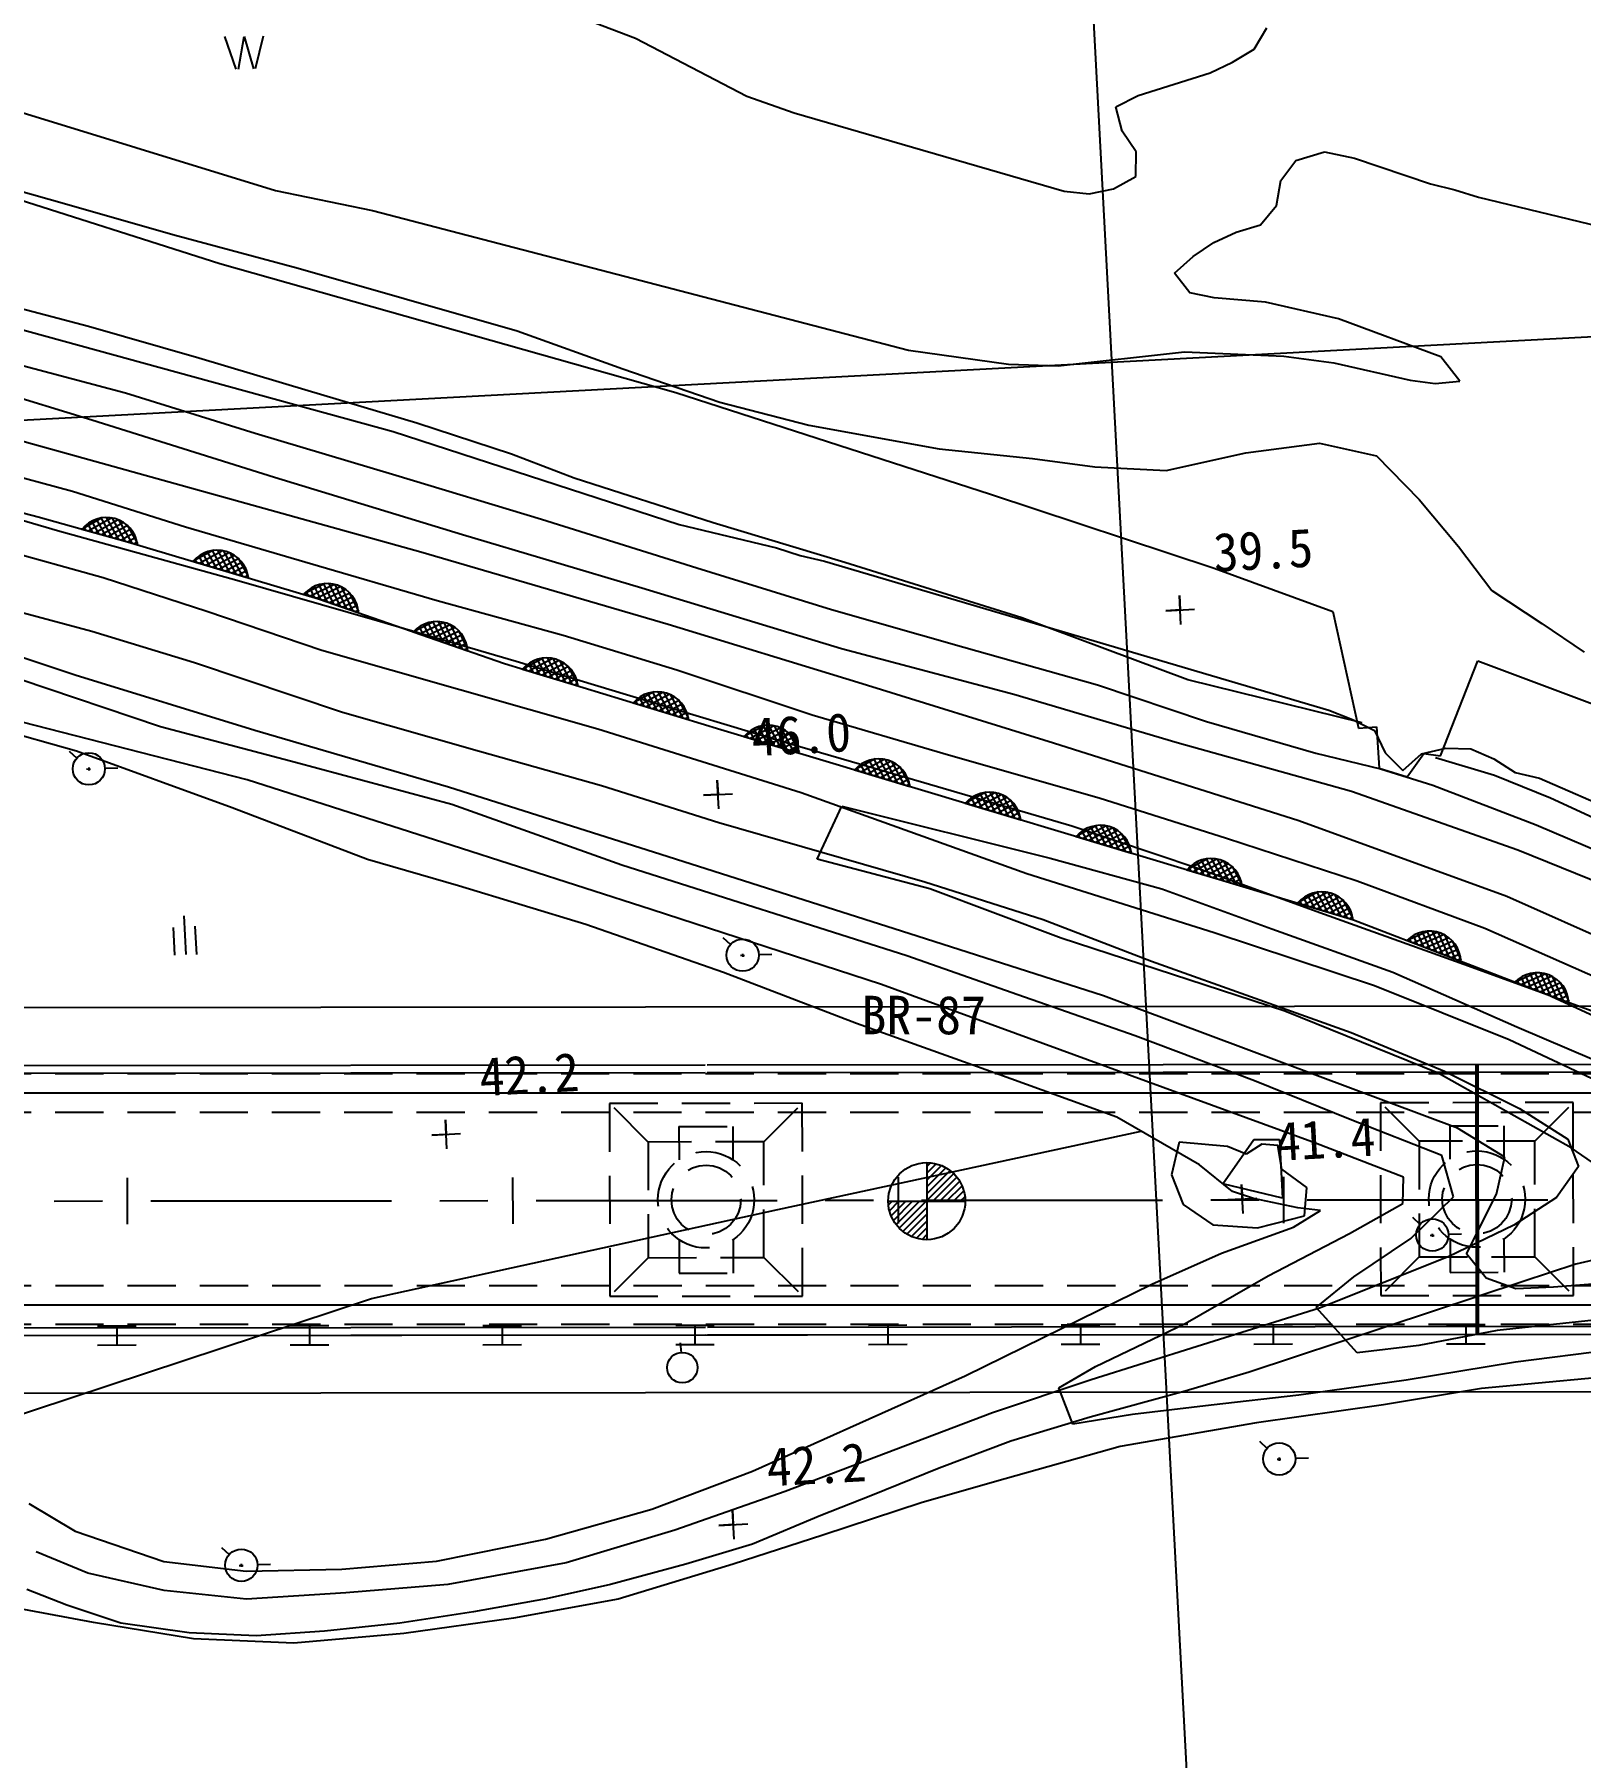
# Model space of a CAD drawing. Header units: millimetres. Extents: x 2406 to 3202, y 1103 to 1810.
# Drawn here: x 2664.3 to 2744.5, y 1452.1 to 1541.4 of the extents above; entities that cross this region are included whole.
import ezdxf
from ezdxf.xclip import XClip

# ---------------------------------------------------------------- set-up
doc = ezdxf.new("R2010")
doc.units = ezdxf.units.MM
doc.header["$LTSCALE"] = 10
doc.header["$MEASUREMENT"] = 0
doc.header["$XCLIPFRAME"] = 2
for name, pattern in [('CENTER', [2, 1.25, -0.25, 0.25, -0.25]), ('DASHED2', [0.375, 0.25, -0.125]), ('HIDDEN', [0.375, 0.25, -0.125])]:
    doc.linetypes.add(name, pattern=pattern)
doc.layers.add('TZ-BASE', color=253, linetype='Continuous')
doc.layers.add('TZ-CABL', color=4, linetype='Continuous')
doc.styles.add('GUL', font='GulimChe.ttf')
doc.linetypes.add('ZIGZAG', pattern='A,0.0001,-0.2,[131,ltypeshp.shx,S=0.2,R=0,X=-0.2,Y=0],-0.4,[131,ltypeshp.shx,S=0.2,R=180,X=0.2,Y=0],-0.2', length=0.8001)

# ---------------------------------------------------------------- blocks, each defined once
blk = doc.blocks.new('JD-DXFDH7DHF')
at = {"layer": 'TZ-BASE'}
for p, q in [((225.807, 142.646), (244.4, -207.214)), ((201.439, 62.349, 44.057), (206.359, 60.483, 44.057)), ((238.45, 59.912, 44.057), (239.106, 61.025, 44.057)), ((185.036, 60.563, 44.667), (185.624, 58.873, 44.667)), ((185.759, 58.88, 44.667), (186.054, 60.571, 44.667)), ((186.054, 60.571, 44.667), (186.528, 58.898, 44.667)), ((186.64, 58.904, 44.667), (187.048, 60.602, 44.667)), ((206.359, 60.483, 44.057), (212.126, 57.472, 44.057)), ((237.337, 59.239, 44.057), (238.45, 59.912, 44.057)), ((236.172, 58.692, 44.057), (237.337, 59.239, 44.057)), ((232.436, 57.507, 44.057), (236.172, 58.692, 44.057)), ((212.126, 57.472, 44.057), (214.582, 56.604, 44.057)), ((231.274, 56.917, 44.057), (232.436, 57.507, 44.057)), ((172.808, 57.146, 47.057), (187.675, 52.584, 47.057)), ((214.582, 56.604, 44.057), (228.601, 52.544, 44.057)), ((231.613, 55.653, 44.057), (231.274, 56.917, 44.057)), ((232.325, 54.585, 44.057), (231.613, 55.653, 44.057)), ((232.323, 53.3, 44.057), (232.325, 54.585, 44.057)), ((240.625, 54.139, 47.057), (242.096, 54.578, 47.057)), ((242.096, 54.578, 47.057), (243.66, 54.251, 47.057)), ((169.304, 54, 46.077), (176.855, 51.877, 46.077)), ((239.835, 53.102, 47.057), (240.625, 54.139, 47.057)), ((243.66, 54.251, 47.057), (247.603, 52.921, 47.057)), ((170.572, 53.315, 47.361), (184.793, 48.797, 47.361)), ((231.164, 52.667, 44.057), (232.323, 53.3, 44.057)), ((239.62, 51.803, 47.057), (239.835, 53.102, 47.057)), ((247.603, 52.921, 47.057), (248.866, 52.618, 47.057)), ((176.855, 51.877, 46.077), (182.356, 50.306, 46.077)), ((187.675, 52.584, 47.057), (192.713, 51.54, 47.057)), ((228.601, 52.544, 44.057), (229.895, 52.414, 44.057)), ((229.895, 52.414, 44.057), (231.164, 52.667, 44.057)), ((248.866, 52.618, 47.057), (250.091, 52.226, 47.057)), ((250.091, 52.226, 47.057), (259.886, 49.863, 47.057)), ((192.713, 51.54, 47.057), (220.523, 44.305, 47.057)), ((238.785, 50.806, 47.057), (239.62, 51.803, 47.057)), ((182.356, 50.306, 46.077), (188.855, 48.543, 46.077)), ((236.36, 49.877, 47.057), (237.524, 50.424, 47.057)), ((237.524, 50.424, 47.057), (238.785, 50.806, 47.057)), ((343.957, 49.651), (-0.029, 31.371)), ((234.32, 48.287, 47.057), (235.292, 49.165, 47.057)), ((235.292, 49.165, 47.057), (236.36, 49.877, 47.057)), ((162.494, 48.672, 47.057), (193.776, 40.079, 47.057)), ((184.793, 48.797, 47.361), (208.453, 42.107, 47.361)), ((188.855, 48.543, 46.077), (194.357, 46.972, 46.077)), ((235.115, 47.268, 47.057), (234.32, 48.287, 47.057)), ((177.977, 45.526, 45.714), (173.007, 46.831, 45.714)), ((194.357, 46.972, 46.077), (200.207, 45.296, 46.077)), ((236.375, 47.007, 47.057), (235.115, 47.268, 47.057)), ((239.045, 46.795, 47.057), (236.375, 47.007, 47.057)), ((242.83, 45.926, 47.057), (239.045, 46.795, 47.057)), ((248.143, 43.957, 47.057), (242.83, 45.926, 47.057)), ((183.698, 43.884, 45.714), (177.977, 45.526, 45.714)), ((200.207, 45.296, 46.077), (205.691, 43.338, 46.077)), ((172.871, 43.948, 48.065), (179.891, 42.09, 48.065)), ((189.378, 42.196, 45.714), (183.698, 43.884, 45.714)), ((220.523, 44.305, 47.057), (225.713, 43.571, 47.057)), ((228.29, 43.482, 47.057), (234.842, 44.207, 47.057)), ((234.842, 44.207, 47.057), (239.999, 43.985, 47.057)), ((239.999, 43.985, 47.057), (242.593, 43.64, 47.057)), ((249.125, 42.693, 47.057), (248.143, 43.957, 47.057)), ((169.44, 43.339, 49.071), (178.139, 40.691, 49.071)), ((205.691, 43.338, 46.077), (210.731, 41.609, 46.077)), ((225.713, 43.571, 47.057), (228.29, 43.482, 47.057)), ((242.593, 43.64, 47.057), (246.551, 42.74, 47.057)), ((179.891, 42.09, 48.065), (186.625, 40, 48.065)), ((195.016, 40.505, 45.714), (189.378, 42.196, 45.714)), ((208.453, 42.107, 47.361), (224.78, 36.826, 47.361)), ((246.551, 42.74, 47.057), (247.848, 42.567, 47.057)), ((247.848, 42.567, 47.057), (249.125, 42.693, 47.057)), ((210.731, 41.609, 46.077), (215.351, 40.41, 46.077)), ((178.139, 40.691, 49.071), (187.631, 37.708, 49.071)), ((199.92, 38.896, 45.714), (195.016, 40.505, 45.714)), ((215.351, 40.41, 46.077), (222.116, 39.178, 46.077)), ((173.39, 39.911, 50.079), (195.211, 33.83, 50.079)), ((186.625, 40, 48.065), (193.923, 37.817, 48.065)), ((193.776, 40.079, 47.057), (208.616, 35.258, 47.057)), ((238.027, 38.969, 46.077), (241.85, 39.475, 46.077)), ((241.85, 39.475, 46.077), (244.807, 38.81, 46.077)), ((171.292, 38.575, 51.059), (177.137, 36.983, 51.059)), ((203.172, 37.65, 45.714), (199.92, 38.896, 45.714)), ((222.116, 39.178, 46.077), (226.948, 38.678, 46.077)), ((226.948, 38.678, 46.077), (230.189, 38.246, 46.077)), ((233.887, 38.058, 46.077), (238.027, 38.969, 46.077)), ((244.807, 38.81, 46.077), (247.011, 36.554, 46.077)), ((187.631, 37.708, 49.071), (197.38, 34.742, 49.071)), ((193.923, 37.817, 48.065), (201.485, 35.523, 48.065)), ((210.393, 35.334, 45.714), (203.172, 37.65, 45.714)), ((230.189, 38.246, 46.077), (233.887, 38.058, 46.077)), ((176.372, 34.92, 52.057), (170.168, 36.745, 52.057)), ((175.364, 35.629, 47.81), (170.655, 36.865, 47.81)), ((177.137, 36.983, 51.059), (182.999, 35.136, 51.059)), ((224.78, 36.826, 47.361), (236.385, 32.995, 47.361)), ((247.011, 36.554, 46.077), (249.055, 34.116, 46.077)), ((179.99, 34.344, 47.81), (175.364, 35.629, 47.81)), ((185.665, 32.353, 52.057), (176.372, 34.92, 52.057)), ((180.521, 34.196, 47.81), (177.63, 34.999, 47.81)), ((178.688, 35.605, 47.81), (177.642, 35.014, 47.81)), ((177.734, 35.119, 47.81), (177.834, 34.942, 47.81)), ((177.925, 35.289, 47.81), (178.174, 34.848, 47.81)), ((179.182, 35.597, 47.81), (177.961, 34.907, 47.81)), ((178.135, 35.425, 47.81), (178.515, 34.753, 47.81)), ((179.519, 35.501, 47.81), (178.301, 34.813, 47.81)), ((178.365, 35.527, 47.81), (178.856, 34.659, 47.81)), ((178.614, 35.594, 47.81), (179.196, 34.564, 47.81)), ((179.785, 35.364, 47.81), (178.642, 34.718, 47.81)), ((178.887, 35.62, 47.81), (179.537, 34.469, 47.81)), ((180, 35.198, 47.81), (178.983, 34.623, 47.81)), ((179.187, 35.596, 47.81), (179.878, 34.375, 47.81)), ((180.177, 35.011, 47.81), (179.323, 34.529, 47.81)), ((179.531, 35.496, 47.81), (180.218, 34.28, 47.81)), ((179.972, 35.223, 47.81), (180.509, 34.274, 47.81)), ((182.999, 35.136, 51.059), (189.203, 33.311, 51.059)), ((201.485, 35.523, 48.065), (209.534, 33.004, 48.065)), ((208.616, 35.258, 47.057), (213.665, 34.044, 47.057)), ((217.211, 33.291, 45.714), (210.393, 35.334, 45.714)), ((173.37, 33.999, 51.166), (178.738, 32.505, 51.166)), ((180.318, 34.804, 47.81), (179.664, 34.434, 47.81)), ((189.909, 31.389, 47.81), (179.99, 34.344, 47.81)), ((180.425, 34.577, 47.81), (180.005, 34.339, 47.81)), ((180.498, 34.331, 47.81), (180.345, 34.245, 47.81)), ((197.38, 34.742, 49.071), (206.687, 31.962, 49.071)), ((213.665, 34.044, 47.057), (214.891, 33.652, 47.057)), ((249.055, 34.116, 46.077), (250.789, 31.829, 46.077)), ((186.268, 32.473, 47.81), (183.393, 33.33, 47.81)), ((184.462, 33.916, 47.81), (183.405, 33.345, 47.81)), ((183.499, 33.448, 47.81), (183.596, 33.269, 47.81)), ((183.693, 33.614, 47.81), (183.934, 33.168, 47.81)), ((184.955, 33.899, 47.81), (183.722, 33.232, 47.81)), ((183.906, 33.746, 47.81), (184.273, 33.067, 47.81)), ((185.291, 33.797, 47.81), (184.061, 33.131, 47.81)), ((184.138, 33.844, 47.81), (184.612, 32.967, 47.81)), ((184.388, 33.906, 47.81), (184.951, 32.866, 47.81)), ((185.554, 33.654, 47.81), (184.4, 33.03, 47.81)), ((184.661, 33.927, 47.81), (185.29, 32.765, 47.81)), ((185.767, 33.485, 47.81), (184.738, 32.929, 47.81)), ((184.961, 33.898, 47.81), (185.629, 32.664, 47.81)), ((185.939, 33.294, 47.81), (185.077, 32.828, 47.81)), ((185.303, 33.792, 47.81), (185.967, 32.563, 47.81)), ((186.077, 33.084, 47.81), (185.416, 32.727, 47.81)), ((185.739, 33.51, 47.81), (186.258, 32.551, 47.81)), ((189.203, 33.311, 51.059), (196.06, 31.314, 51.059)), ((195.211, 33.83, 50.079), (208.052, 30.08, 50.079)), ((214.891, 33.652, 47.057), (216.153, 33.349, 47.057)), ((216.153, 33.349, 47.057), (242.322, 25.622, 47.057)), ((226.397, 30.417, 45.714), (217.211, 33.291, 45.714)), ((186.209, 22.018, 50.075), (145.13, 32.53, 50.075)), ((178.738, 32.505, 51.166), (184.122, 30.755, 51.166)), ((192.958, 30.256, 52.057), (185.665, 32.353, 52.057)), ((186.18, 32.856, 47.81), (185.755, 32.626, 47.81)), ((186.248, 32.609, 47.81), (186.094, 32.525, 47.81)), ((190.249, 32.189, 47.81), (189.168, 31.666, 47.81)), ((190.175, 32.182, 47.81), (190.69, 31.117, 47.81)), ((190.448, 32.191, 47.81), (191.024, 31.001, 47.81)), ((209.534, 33.004, 48.065), (216.53, 30.845, 48.065)), ((236.385, 32.995, 47.361), (242.531, 30.737, 47.361)), ((171.301, 31.551, 47.959), (178.147, 29.724, 47.959)), ((191.988, 30.665, 47.81), (189.154, 31.651, 47.81)), ((189.266, 31.764, 47.81), (189.354, 31.582, 47.81)), ((189.467, 31.922, 47.81), (189.688, 31.466, 47.81)), ((190.741, 32.149, 47.81), (189.479, 31.538, 47.81)), ((189.686, 32.044, 47.81), (190.022, 31.349, 47.81)), ((191.072, 32.031, 47.81), (189.812, 31.422, 47.81)), ((199.555, 28.03, 47.81), (189.909, 31.389, 47.81)), ((189.922, 32.131, 47.81), (190.356, 31.233, 47.81)), ((191.328, 31.877, 47.81), (190.146, 31.306, 47.81)), ((191.533, 31.699, 47.81), (190.48, 31.19, 47.81)), ((190.747, 32.148, 47.81), (191.357, 30.884, 47.81)), ((191.697, 31.5, 47.81), (190.814, 31.073, 47.81)), ((191.083, 32.026, 47.81), (191.691, 30.768, 47.81)), ((191.824, 31.284, 47.81), (191.148, 30.957, 47.81)), ((191.506, 31.725, 47.81), (191.981, 30.743, 47.81)), ((196.06, 31.314, 51.059), (202.605, 29.511, 51.059)), ((206.687, 31.962, 49.071), (217.047, 28.822, 49.071)), ((234.654, 30.071, 46.548), (234.574, 31.569, 46.548)), ((234.574, 31.569, 46.548), (234.614, 30.82, 46.548)), ((250.789, 31.829, 46.077), (253.386, 30.112, 46.077)), ((184.122, 30.755, 51.166), (190.081, 28.743, 51.166)), ((191.917, 31.051, 47.81), (191.482, 30.841, 47.81)), ((191.974, 30.801, 47.81), (191.816, 30.725, 47.81)), ((216.53, 30.845, 48.065), (223.384, 28.891, 48.065)), ((235.005, 27.205, 45.714), (226.397, 30.417, 45.714)), ((233.865, 30.781, 46.548), (235.363, 30.86, 46.548)), ((234.614, 30.82, 46.548), (233.865, 30.781, 46.548)), ((242.531, 30.737, 47.361), (243.867, 24.696, 47.361)), ((177.286, 27.437, 52.064), (169.972, 29.876, 52.064)), ((178.147, 29.724, 47.959), (183.481, 28.1, 47.959)), ((200.165, 28.153, 52.057), (192.958, 30.256, 52.057)), ((197.654, 28.692, 47.81), (194.821, 29.678, 47.81)), ((195.915, 30.216, 47.81), (194.834, 29.693, 47.81)), ((194.932, 29.791, 47.81), (195.02, 29.609, 47.81)), ((195.134, 29.949, 47.81), (195.354, 29.493, 47.81)), ((196.407, 30.176, 47.81), (195.145, 29.566, 47.81)), ((195.352, 30.071, 47.81), (195.688, 29.376, 47.81)), ((196.738, 30.058, 47.81), (195.479, 29.449, 47.81)), ((195.588, 30.158, 47.81), (196.022, 29.26, 47.81)), ((196.994, 29.904, 47.81), (195.813, 29.333, 47.81)), ((195.841, 30.209, 47.81), (196.356, 29.144, 47.81)), ((196.114, 30.218, 47.81), (196.69, 29.028, 47.81)), ((197.199, 29.726, 47.81), (196.147, 29.217, 47.81)), ((196.413, 30.175, 47.81), (197.024, 28.911, 47.81)), ((197.363, 29.527, 47.81), (196.48, 29.101, 47.81)), ((196.75, 30.053, 47.81), (197.358, 28.795, 47.81)), ((197.173, 29.752, 47.81), (197.647, 28.77, 47.81)), ((202.605, 29.511, 51.059), (208.506, 27.71, 51.059)), ((208.052, 30.08, 50.079), (217.889, 27.077, 50.079)), ((253.386, 30.112, 46.077), (255.582, 28.627, 46.077)), ((190.081, 28.743, 51.166), (204.402, 24.66, 51.166)), ((197.49, 29.311, 47.81), (196.814, 28.984, 47.81)), ((197.583, 29.078, 47.81), (197.148, 28.868, 47.81)), ((197.64, 28.828, 47.81), (197.482, 28.752, 47.81)), ((217.047, 28.822, 49.071), (225.986, 26.446, 49.071)), ((223.384, 28.891, 48.065), (230.324, 26.942, 48.065)), ((183.481, 28.1, 47.959), (191.148, 25.513, 47.959)), ((210.791, 24.604, 47.81), (199.555, 28.03, 47.81)), ((206.809, 26.142, 52.057), (200.165, 28.153, 52.057)), ((203.369, 26.867, 47.81), (200.499, 27.742, 47.81)), ((201.572, 28.322, 47.81), (200.512, 27.757, 47.81)), ((200.606, 27.859, 47.81), (200.701, 27.68, 47.81)), ((200.801, 28.025, 47.81), (201.04, 27.577, 47.81)), ((202.065, 28.301, 47.81), (200.827, 27.642, 47.81)), ((201.015, 28.155, 47.81), (201.378, 27.474, 47.81)), ((202.4, 28.197, 47.81), (201.166, 27.539, 47.81)), ((201.247, 28.251, 47.81), (201.716, 27.371, 47.81)), ((201.498, 28.312, 47.81), (202.054, 27.268, 47.81)), ((202.662, 28.053, 47.81), (201.504, 27.436, 47.81)), ((201.771, 28.332, 47.81), (202.392, 27.165, 47.81)), ((202.874, 27.882, 47.81), (201.842, 27.333, 47.81)), ((202.071, 28.3, 47.81), (202.73, 27.062, 47.81)), ((202.412, 28.192, 47.81), (203.069, 26.959, 47.81)), ((202.846, 27.908, 47.81), (203.359, 26.945, 47.81)), ((208.506, 27.71, 51.059), (215.514, 25.38, 51.059)), ((248.117, 23.258, 47.361), (250.068, 28.184, 47.361)), ((250.068, 28.184, 47.361), (259.292, 24.713, 47.361)), ((181.702, 24.768, 51.059), (174.43, 27.209, 51.059)), ((186.6, 24.572, 52.064), (177.286, 27.437, 52.064)), ((203.045, 27.69, 47.81), (202.18, 27.23, 47.81)), ((203.181, 27.479, 47.81), (202.518, 27.126, 47.81)), ((203.283, 27.25, 47.81), (202.856, 27.023, 47.81)), ((203.349, 27.003, 47.81), (203.195, 26.92, 47.81)), ((217.889, 27.077, 50.079), (228.035, 23.922, 50.079)), ((230.324, 26.942, 48.065), (235.976, 25.038, 48.065)), ((244.063, 24.966, 45.714), (235.005, 27.205, 45.714)), ((209.108, 25.117, 47.81), (206.238, 25.992, 47.81)), ((207.311, 26.572, 47.81), (206.251, 26.007, 47.81)), ((206.345, 26.109, 47.81), (206.44, 25.93, 47.81)), ((206.54, 26.275, 47.81), (206.779, 25.827, 47.81)), ((207.804, 26.551, 47.81), (206.566, 25.892, 47.81)), ((206.754, 26.405, 47.81), (207.117, 25.724, 47.81)), ((213.802, 24.026, 52.057), (206.809, 26.142, 52.057)), ((208.139, 26.446, 47.81), (206.905, 25.789, 47.81)), ((206.986, 26.501, 47.81), (207.455, 25.621, 47.81)), ((207.237, 26.562, 47.81), (207.793, 25.518, 47.81)), ((208.401, 26.302, 47.81), (207.243, 25.686, 47.81)), ((207.51, 26.581, 47.81), (208.131, 25.415, 47.81)), ((208.613, 26.132, 47.81), (207.581, 25.582, 47.81)), ((207.81, 26.55, 47.81), (208.469, 25.311, 47.81)), ((208.784, 25.94, 47.81), (207.919, 25.479, 47.81)), ((208.151, 26.441, 47.81), (208.808, 25.208, 47.81)), ((208.585, 26.157, 47.81), (209.098, 25.195, 47.81)), ((225.986, 26.446, 49.071), (234.461, 23.954, 49.071)), ((177.352, 23.502, 49.734), (169.146, 25.797, 49.734)), ((191.148, 25.513, 47.959), (198.264, 23.49, 47.959)), ((208.92, 25.729, 47.81), (208.257, 25.376, 47.81)), ((209.022, 25.5, 47.81), (208.595, 25.273, 47.81)), ((209.088, 25.252, 47.81), (208.934, 25.17, 47.81)), ((215.514, 25.38, 51.059), (222.59, 23.311, 51.059)), ((235.976, 25.038, 48.065), (241.653, 23.393, 48.065)), ((242.322, 25.622, 47.057), (243.553, 25.145, 47.057)), ((243.553, 25.145, 47.057), (244.704, 24.577, 47.057)), ((188.722, 22.91, 51.059), (181.702, 24.768, 51.059)), ((196.647, 21.625, 52.064), (186.6, 24.572, 52.064)), ((204.402, 24.66, 51.166), (214.944, 21.36, 51.166)), ((221.193, 21.466, 47.81), (210.791, 24.604, 47.81)), ((214.85, 23.379, 47.81), (211.978, 24.245, 47.81)), ((213.049, 24.828, 47.81), (211.991, 24.26, 47.81)), ((212.085, 24.363, 47.81), (212.181, 24.184, 47.81)), ((212.279, 24.529, 47.81), (212.519, 24.082, 47.81)), ((213.543, 24.809, 47.81), (212.307, 24.146, 47.81)), ((212.493, 24.66, 47.81), (212.858, 23.98, 47.81)), ((213.878, 24.706, 47.81), (212.645, 24.044, 47.81)), ((212.725, 24.757, 47.81), (213.196, 23.878, 47.81)), ((212.975, 24.818, 47.81), (213.535, 23.776, 47.81)), ((214.14, 24.562, 47.81), (212.984, 23.942, 47.81)), ((213.248, 24.839, 47.81), (213.873, 23.674, 47.81)), ((214.352, 24.393, 47.81), (213.322, 23.84, 47.81)), ((213.548, 24.808, 47.81), (214.212, 23.572, 47.81)), ((214.524, 24.201, 47.81), (213.661, 23.738, 47.81)), ((213.89, 24.701, 47.81), (214.55, 23.47, 47.81)), ((214.325, 24.418, 47.81), (214.841, 23.457, 47.81)), ((243.867, 24.696, 47.361), (244.805, 24.757, 47.361)), ((244.704, 24.577, 47.057), (245.251, 23.413, 47.057)), ((244.805, 24.757, 47.361), (244.944, 22.623, 47.361)), ((176.97, 23.5, 48.494), (177.361, 23.131, 48.494)), ((185.428, 20.556, 49.734), (177.352, 23.502, 49.734)), ((198.264, 23.49, 47.959), (204.593, 21.715, 47.959)), ((221.313, 21.857, 52.057), (213.802, 24.026, 52.057)), ((214.661, 23.991, 47.81), (213.999, 23.636, 47.81)), ((214.764, 23.762, 47.81), (214.338, 23.534, 47.81)), ((214.831, 23.514, 47.81), (214.676, 23.431, 47.81)), ((222.59, 23.311, 51.059), (230.405, 21.077, 51.059)), ((228.035, 23.922, 50.079), (240.765, 19.908, 50.079)), ((234.461, 23.954, 49.071), (243.496, 21.414, 49.071)), ((241.653, 23.393, 48.065), (245.005, 22.583, 48.065)), ((245.251, 23.413, 47.057), (246.168, 22.487, 47.057)), ((246.168, 22.487, 47.057), (247.14, 23.364, 47.057)), ((246.388, 22.16, 47.361), (247.252, 23.373, 47.361)), ((247.14, 23.364, 47.057), (248.406, 23.661, 47.057)), ((247.252, 23.373, 47.361), (248.117, 23.258, 47.361)), ((248.406, 23.661, 47.057), (249.694, 23.616, 47.057)), ((249.694, 23.616, 47.057), (250.885, 23.094, 47.057)), ((177.879, 22.574, 48.494), (178.083, 22.563, 48.494)), ((177.988, 22.648, 48.494), (177.996, 22.49, 48.494)), ((178.827, 22.621, 48.494), (179.504, 22.638, 48.494)), ((196.833, 20.738, 51.059), (188.722, 22.91, 51.059)), ((220.595, 21.646, 47.81), (217.723, 22.513, 47.81)), ((218.794, 23.095, 47.81), (217.735, 22.528, 47.81)), ((217.829, 22.63, 47.81), (217.925, 22.452, 47.81)), ((218.024, 22.796, 47.81), (218.264, 22.349, 47.81)), ((219.287, 23.076, 47.81), (218.051, 22.413, 47.81)), ((218.237, 22.927, 47.81), (218.602, 22.247, 47.81)), ((219.623, 22.973, 47.81), (218.39, 22.311, 47.81)), ((218.469, 23.024, 47.81), (218.941, 22.145, 47.81)), ((218.72, 23.085, 47.81), (219.279, 22.043, 47.81)), ((219.885, 22.83, 47.81), (218.728, 22.209, 47.81)), ((218.993, 23.106, 47.81), (219.618, 21.941, 47.81)), ((220.097, 22.66, 47.81), (219.067, 22.107, 47.81)), ((219.293, 23.075, 47.81), (219.956, 21.839, 47.81)), ((220.269, 22.468, 47.81), (219.405, 22.005, 47.81)), ((219.634, 22.968, 47.81), (220.295, 21.737, 47.81)), ((220.069, 22.685, 47.81), (220.585, 21.724, 47.81)), ((244.944, 22.623, 47.361), (246.388, 22.16, 47.361)), ((245.005, 22.583, 48.065), (247.717, 21.731, 48.065)), ((250.925, 22.241, 47.361), (247.866, 23.156, 47.361)), ((250.885, 23.094, 47.057), (252.002, 22.395, 47.057)), ((252.002, 22.395, 47.057), (253.264, 22.091, 47.057)), ((196.844, 18.596, 50.075), (186.209, 22.018, 50.075)), ((207.671, 18.143, 52.064), (196.647, 21.625, 52.064)), ((204.593, 21.715, 47.959), (210.674, 19.797, 47.959)), ((210.68, 20.5, 53.068), (210.6, 21.998, 53.068)), ((210.6, 21.998, 53.068), (210.64, 21.249, 53.068)), ((220.405, 22.258, 47.81), (219.744, 21.903, 47.81)), ((220.508, 22.029, 47.81), (220.082, 21.801, 47.81)), ((220.575, 21.782, 47.81), (220.421, 21.699, 47.81)), ((233.038, 17.907, 47.81), (221.193, 21.466, 47.81)), ((229.001, 19.615, 52.057), (221.313, 21.857, 52.057)), ((247.717, 21.731, 48.065), (253.078, 19.68, 48.065)), ((253.831, 21.058, 47.361), (250.925, 22.241, 47.361)), ((253.264, 22.091, 47.057), (266.407, 16.347, 47.057)), ((205.651, 17.583, 51.059), (196.833, 20.738, 51.059)), ((209.891, 21.21, 53.068), (211.389, 21.289, 53.068)), ((210.64, 21.249, 53.068), (209.891, 21.21, 53.068)), ((214.944, 21.36, 51.166), (226.659, 17.15, 51.166)), ((215.786, 17.899, 54.052), (217.065, 20.638, 54.052)), ((217.065, 20.638, 54.052), (227.866, 17.955, 54.052)), ((226.341, 19.919, 47.81), (223.468, 20.782, 47.81)), ((224.538, 21.366, 47.81), (223.48, 20.797, 47.81)), ((223.574, 20.9, 47.81), (223.67, 20.722, 47.81)), ((223.769, 21.066, 47.81), (224.009, 20.62, 47.81)), ((225.031, 21.348, 47.81), (223.796, 20.684, 47.81)), ((223.982, 21.198, 47.81), (224.347, 20.518, 47.81)), ((225.367, 21.245, 47.81), (224.135, 20.582, 47.81)), ((224.214, 21.295, 47.81), (224.686, 20.416, 47.81)), ((224.464, 21.356, 47.81), (225.025, 20.315, 47.81)), ((225.629, 21.102, 47.81), (224.474, 20.48, 47.81)), ((224.737, 21.377, 47.81), (225.363, 20.213, 47.81)), ((225.842, 20.932, 47.81), (224.812, 20.378, 47.81)), ((225.037, 21.347, 47.81), (225.702, 20.111, 47.81)), ((226.014, 20.741, 47.81), (225.151, 20.277, 47.81)), ((225.379, 21.24, 47.81), (226.04, 20.009, 47.81)), ((225.814, 20.958, 47.81), (226.331, 19.997, 47.81)), ((230.405, 21.077, 51.059), (237.012, 18.978, 51.059)), ((243.496, 21.414, 49.071), (252.135, 18.376, 49.071)), ((258.381, 18.954, 47.361), (253.831, 21.058, 47.361)), ((192.458, 17.884, 49.734), (185.428, 20.556, 49.734)), ((210.674, 19.797, 47.959), (221.373, 16.721, 47.959)), ((226.151, 20.531, 47.81), (225.489, 20.175, 47.81)), ((226.254, 20.302, 47.81), (225.828, 20.073, 47.81)), ((226.321, 20.055, 47.81), (226.167, 19.972, 47.81)), ((240.765, 19.908, 50.079), (251.562, 15.982, 50.079)), ((253.078, 19.68, 48.065), (259.425, 16.964, 48.065)), ((235.485, 17.422, 52.057), (229.001, 19.615, 52.057)), ((232.087, 18.193, 47.81), (229.214, 19.056, 47.81)), ((230.284, 19.64, 47.81), (229.227, 19.071, 47.81)), ((229.321, 19.174, 47.81), (229.417, 18.995, 47.81)), ((229.515, 19.34, 47.81), (229.755, 18.893, 47.81)), ((230.778, 19.622, 47.81), (229.543, 18.957, 47.81)), ((229.728, 19.471, 47.81), (230.094, 18.792, 47.81)), ((231.113, 19.518, 47.81), (229.881, 18.856, 47.81)), ((229.96, 19.568, 47.81), (230.432, 18.69, 47.81)), ((230.211, 19.63, 47.81), (230.771, 18.588, 47.81)), ((231.376, 19.376, 47.81), (230.22, 18.754, 47.81)), ((230.483, 19.651, 47.81), (231.11, 18.486, 47.81)), ((231.588, 19.206, 47.81), (230.558, 18.652, 47.81)), ((230.783, 19.62, 47.81), (231.448, 18.385, 47.81)), ((231.76, 19.015, 47.81), (230.897, 18.55, 47.81)), ((231.125, 19.513, 47.81), (231.787, 18.283, 47.81)), ((231.897, 18.804, 47.81), (231.236, 18.449, 47.81)), ((231.561, 19.231, 47.81), (232.077, 18.271, 47.81)), ((237.012, 18.978, 51.059), (243.798, 16.763, 51.059)), ((197.175, 16.52, 49.734), (192.458, 17.884, 49.734)), ((207.172, 15.282, 50.075), (196.844, 18.596, 50.075)), ((220.973, 13.908, 52.064), (207.671, 18.143, 52.064)), ((221.628, 16.35, 54.052), (215.786, 17.899, 54.052)), ((227.866, 17.955, 54.052), (233.668, 16.361, 54.052)), ((232, 18.576, 47.81), (231.574, 18.347, 47.81)), ((232.067, 18.328, 47.81), (231.913, 18.245, 47.81)), ((243.614, 14.738, 47.81), (233.038, 17.907, 47.81)), ((236.031, 17.916, 47.81), (234.973, 17.346, 47.81)), ((236.524, 17.898, 47.81), (235.289, 17.232, 47.81)), ((235.957, 17.905, 47.81), (236.518, 16.864, 47.81)), ((236.229, 17.927, 47.81), (236.857, 16.763, 47.81)), ((236.53, 17.896, 47.81), (237.195, 16.661, 47.81)), ((252.135, 18.376, 49.071), (259.88, 15.237, 49.071)), ((220.439, 12.888, 51.059), (205.651, 17.583, 51.059)), ((226.659, 17.15, 51.166), (236.371, 14.096, 51.166)), ((237.834, 16.47, 47.81), (234.961, 17.331, 47.81)), ((235.067, 17.449, 47.81), (235.163, 17.27, 47.81)), ((235.261, 17.615, 47.81), (235.502, 17.169, 47.81)), ((235.475, 17.747, 47.81), (235.841, 17.067, 47.81)), ((242.111, 15.025, 52.057), (235.485, 17.422, 52.057)), ((236.86, 17.795, 47.81), (235.628, 17.131, 47.81)), ((235.706, 17.844, 47.81), (236.179, 16.966, 47.81)), ((237.122, 17.652, 47.81), (235.967, 17.029, 47.81)), ((237.335, 17.482, 47.81), (236.305, 16.928, 47.81)), ((237.507, 17.291, 47.81), (236.644, 16.826, 47.81)), ((236.871, 17.79, 47.81), (237.534, 16.56, 47.81)), ((237.644, 17.081, 47.81), (236.983, 16.725, 47.81)), ((237.307, 17.508, 47.81), (237.824, 16.548, 47.81)), ((203.776, 14.506, 49.734), (197.175, 16.52, 49.734)), ((221.373, 16.721, 47.959), (227.5, 14.762, 47.959)), ((228.436, 13.793, 54.052), (221.628, 16.35, 54.052)), ((233.668, 16.361, 54.052), (239.374, 14.29, 54.052)), ((237.747, 16.853, 47.81), (237.321, 16.623, 47.81)), ((237.815, 16.605, 47.81), (237.66, 16.522, 47.81)), ((241.778, 16.193, 47.81), (240.721, 15.624, 47.81)), ((242.271, 16.175, 47.81), (241.037, 15.51, 47.81)), ((241.454, 16.121, 47.81), (241.927, 15.243, 47.81)), ((241.704, 16.183, 47.81), (242.265, 15.142, 47.81)), ((241.977, 16.204, 47.81), (242.604, 15.04, 47.81)), ((242.277, 16.174, 47.81), (242.943, 14.939, 47.81)), ((243.798, 16.763, 51.059), (250.427, 14.322, 51.059)), ((219.123, 11.388, 50.075), (207.172, 15.282, 50.075)), ((243.582, 14.747, 47.81), (240.708, 15.609, 47.81)), ((240.815, 15.726, 47.81), (240.911, 15.548, 47.81)), ((241.009, 15.893, 47.81), (241.249, 15.446, 47.81)), ((241.222, 16.024, 47.81), (241.588, 15.345, 47.81)), ((242.607, 16.072, 47.81), (241.376, 15.409, 47.81)), ((242.87, 15.93, 47.81), (241.714, 15.307, 47.81)), ((243.082, 15.76, 47.81), (242.053, 15.206, 47.81)), ((243.254, 15.569, 47.81), (242.392, 15.104, 47.81)), ((242.619, 16.067, 47.81), (243.281, 14.837, 47.81)), ((243.391, 15.359, 47.81), (242.73, 15.003, 47.81)), ((243.055, 15.785, 47.81), (243.572, 14.825, 47.81)), ((251.562, 15.982, 50.079), (262.197, 11.231, 50.079)), ((182.359, 14.358, 49.135), (182.435, 12.913, 49.135)), ((182.915, 14.953, 49.135), (183.022, 12.944, 49.135)), ((183.587, 12.951, 49.135), (183.509, 14.419, 49.135)), ((210.923, 12.014, 49.734), (203.776, 14.506, 49.734)), ((227.5, 14.762, 47.959), (233.125, 12.599, 47.959)), ((249.57, 12.338, 52.057), (242.111, 15.025, 52.057)), ((243.494, 15.13, 47.81), (243.069, 14.901, 47.81)), ((243.562, 14.883, 47.81), (243.408, 14.8, 47.81)), ((253.68, 10.85, 47.81), (243.614, 14.738, 47.81)), ((250.427, 14.322, 51.059), (256.339, 11.707, 51.059)), ((210.894, 13.834, 48.408), (211.286, 13.465, 48.408)), ((230.644, 10.809, 52.064), (220.973, 13.908, 52.064)), ((240.038, 10.005, 54.052), (228.436, 13.793, 54.052)), ((236.371, 14.096, 51.166), (244.692, 11.337, 51.166)), ((239.374, 14.29, 54.052), (245.647, 12.041, 54.052)), ((249.18, 12.588, 47.81), (246.381, 13.669, 47.81)), ((247.493, 14.169, 47.81), (246.395, 13.683, 47.81)), ((246.496, 13.778, 47.81), (246.578, 13.593, 47.81)), ((247.984, 14.113, 47.81), (246.701, 13.545, 47.81)), ((246.703, 13.929, 47.81), (246.908, 13.465, 47.81)), ((246.926, 14.043, 47.81), (247.238, 13.338, 47.81)), ((248.31, 13.984, 47.81), (247.031, 13.418, 47.81)), ((247.164, 14.122, 47.81), (247.568, 13.21, 47.81)), ((248.561, 13.822, 47.81), (247.361, 13.29, 47.81)), ((247.419, 14.165, 47.81), (247.898, 13.083, 47.81)), ((248.76, 13.636, 47.81), (247.691, 13.163, 47.81)), ((247.692, 14.164, 47.81), (248.227, 12.956, 47.81)), ((247.989, 14.111, 47.81), (248.557, 12.828, 47.81)), ((248.917, 13.432, 47.81), (248.021, 13.036, 47.81)), ((248.322, 13.978, 47.81), (248.887, 12.701, 47.81)), ((248.734, 13.664, 47.81), (249.176, 12.666, 47.81)), ((211.803, 12.909, 48.408), (212.007, 12.897, 48.408)), ((211.912, 12.982, 48.408), (211.921, 12.824, 48.408)), ((212.752, 12.955, 48.408), (213.429, 12.972, 48.408)), ((226.184, 10.861, 51.059), (220.439, 12.888, 51.059)), ((233.125, 12.599, 47.959), (238.74, 10.607, 47.959)), ((249.037, 13.212, 47.81), (248.35, 12.908, 47.81)), ((249.122, 12.976, 47.81), (248.68, 12.781, 47.81)), ((249.17, 12.724, 47.81), (249.01, 12.653, 47.81)), ((217.822, 9.376, 49.734), (210.923, 12.014, 49.734)), ((245.647, 12.041, 54.052), (252.088, 9.203, 54.052)), ((257.075, 9.612, 52.057), (249.57, 12.338, 52.057)), ((253.09, 12.007, 47.81), (251.992, 11.521, 47.81)), ((253.581, 11.951, 47.81), (252.298, 11.383, 47.81)), ((252.3, 11.767, 47.81), (252.505, 11.303, 47.81)), ((252.523, 11.881, 47.81), (252.835, 11.176, 47.81)), ((253.907, 11.822, 47.81), (252.628, 11.256, 47.81)), ((252.761, 11.96, 47.81), (253.165, 11.048, 47.81)), ((254.158, 11.66, 47.81), (252.958, 11.128, 47.81)), ((253.016, 12.003, 47.81), (253.495, 10.921, 47.81)), ((253.289, 12.002, 47.81), (253.824, 10.794, 47.81)), ((253.586, 11.949, 47.81), (254.154, 10.666, 47.81)), ((253.918, 11.816, 47.81), (254.484, 10.539, 47.81)), ((234.442, 5.785, 50.075), (219.123, 11.388, 50.075)), ((232.279, 8.729, 51.059), (226.184, 10.861, 51.059)), ((249.002, 3.946, 52.064), (230.644, 10.809, 52.064)), ((244.692, 11.337, 51.166), (251.687, 8.535, 51.166)), ((254.777, 10.426, 47.81), (251.978, 11.507, 47.81)), ((252.093, 11.616, 47.81), (252.175, 11.431, 47.81)), ((254.357, 11.474, 47.81), (253.288, 11.001, 47.81)), ((254.514, 11.27, 47.81), (253.617, 10.874, 47.81)), ((263.355, 6.379, 47.81), (253.68, 10.85, 47.81)), ((254.634, 11.05, 47.81), (253.947, 10.746, 47.81)), ((254.719, 10.814, 47.81), (254.277, 10.619, 47.81)), ((254.331, 11.502, 47.81), (254.773, 10.504, 47.81)), ((-0.009, 10.041), (699.99, 10.697)), ((238.74, 10.607, 47.959), (243.479, 8.901, 47.959)), ((248.002, 6.795, 54.052), (240.038, 10.005, 54.052)), ((254.767, 10.562, 47.81), (254.607, 10.491, 47.81)), ((225.017, 6.802, 49.734), (217.822, 9.376, 49.734)), ((252.088, 9.203, 54.052), (258.787, 6.339, 54.052)), ((238.473, 6.39, 51.059), (232.279, 8.729, 51.059)), ((243.479, 8.901, 47.959), (248.323, 6.902, 47.959)), ((251.687, 8.535, 51.166), (257.699, 5.711, 51.166)), ((130.076, 7.148), (209.976, 7.221)), ((210.076, 7.221), (289.976, 7.294)), ((249.959, 7.263), (249.971, -6.736)), ((250.059, 7.263), (250.071, -6.736)), ((130.076, 6.748), (209.976, 6.821)), ((210.076, 6.821), (289.976, 6.894)), ((231.337, 4.512, 49.734), (225.017, 6.802, 49.734)), ((243.444, 4.399, 51.059), (238.473, 6.39, 51.059)), ((254.896, 2.915, 54.052), (248.002, 6.795, 54.052)), ((248.323, 6.902, 47.959), (252.219, 4.97, 47.959)), ((241.639, 3.167, 50.075), (234.442, 5.785, 50.075)), ((235.611, 2.048, 49.734), (231.337, 4.512, 49.734)), ((252.219, 4.97, 47.959), (254.722, 3.375, 47.959)), ((195.782, 3.581, 49.22), (197.28, 3.661, 49.22)), ((196.531, 3.621, 49.22), (195.782, 3.581, 49.22)), ((196.571, 2.872, 49.22), (196.491, 4.37, 49.22)), ((196.491, 4.37, 49.22), (196.531, 3.621, 49.22)), ((213.736, -0.274, 48.301), (232.59, 3.79, 48.301)), ((248.194, 2.522, 51.059), (243.444, 4.399, 51.059)), ((251.457, 2.434, 52.064), (249.002, 3.946, 52.064)), ((234.565, 3.222, 49.049), (234.161, 1.524, 49.049)), ((237.065, 2.999, 49.049), (234.565, 3.222, 49.049)), ((236.832, 1.056, 47.361), (238.44, 3.346, 47.361)), ((238.034, 2.59, 49.049), (237.065, 2.999, 49.049)), ((238.857, 3.115, 49.049), (238.034, 2.59, 49.049)), ((238.44, 3.346, 47.361), (239.769, 3.346, 47.361)), ((239.676, 3.04, 49.049), (238.857, 3.115, 49.049)), ((239.885, 1.811, 49.049), (239.676, 3.04, 49.049)), ((239.769, 3.346, 47.361), (239.923, 0.314, 47.361)), ((246.21, 1.408, 50.075), (241.639, 3.167, 50.075)), ((254.722, 3.375, 47.959), (255.286, 1.955, 47.959)), ((262.027, -1.978, 54.052), (254.896, 2.915, 54.052)), ((221.465, 2.155), (221.469, -1.845)), ((221.466, 1.954), (221.657, 2.146)), ((221.466, 1.6), (221.958, 2.094)), ((221.467, 1.247), (222.224, 2.006)), ((221.467, 0.893), (222.462, 1.89)), ((237.329, 0.66, 49.734), (235.611, 2.048, 49.734)), ((241.189, 0.867, 49.049), (239.885, 1.811, 49.049)), ((248.805, 0.376, 51.059), (248.194, 2.522, 51.059)), ((251.024, 0.521, 52.064), (251.457, 2.434, 52.064)), ((255.286, 1.955, 47.959), (254.148, 0.338, 47.959)), ((180.001, -1.035), (179.999, 1.365)), ((200.001, -1.016), (199.999, 1.384)), ((220.001, -0.998), (219.999, 1.402)), ((221.467, 0.54), (222.675, 1.75)), ((221.468, 0.186), (222.865, 1.586)), ((221.79, 0.155), (223.032, 1.4)), ((222.143, 0.155), (223.178, 1.192)), ((222.497, 0.156), (223.299, 0.959)), ((234.161, 1.524, 49.049), (234.776, -0.021, 49.049)), ((239.923, 0.314, 47.361), (236.832, 1.056, 47.361)), ((237.883, -0.485, 48.45), (237.803, 1.013, 48.45)), ((237.803, 1.013, 48.45), (237.843, 0.264, 48.45)), ((240.001, -0.979), (239.999, 1.421)), ((246.171, 0.034, 50.075), (246.21, 1.408, 50.075)), ((219.467, 0.153), (223.467, 0.157)), ((219.477, -0.039), (219.668, 0.153)), ((219.53, -0.34), (220.022, 0.153)), ((219.618, -0.606), (220.376, 0.154)), ((219.734, -0.843), (220.729, 0.154)), ((219.875, -1.055), (221.083, 0.154)), ((220.039, -1.245), (221.436, 0.155)), ((222.85, 0.156), (223.392, 0.699)), ((223.204, 0.157), (223.452, 0.405)), ((237.094, 0.224, 48.45), (238.592, 0.304, 48.45)), ((237.843, 0.264, 48.45), (237.094, 0.224, 48.45)), ((238.424, 0.302, 49.734), (237.329, 0.66, 49.734)), ((240.727, -0.191, 49.734), (238.424, 0.302, 49.734)), ((241.07, -0.598, 49.049), (241.189, 0.867, 49.049)), ((243.4, -1.517, 50.075), (246.171, 0.034, 50.075)), ((246.589, -1.782, 51.059), (248.805, 0.376, 51.059)), ((249.469, -2.58, 52.064), (251.024, 0.521, 52.064)), ((254.148, 0.338, 47.959), (251.927, -1.092, 47.959)), ((192.653, -4.901, 48.301), (213.736, -0.274, 48.301)), ((220.225, -1.412), (221.468, -0.167)), ((220.434, -1.557), (221.468, -0.521)), ((220.667, -1.678), (221.469, -0.874)), ((234.776, -0.021, 49.049), (236.302, -1.079, 49.049)), ((238.625, -1.228, 49.049), (241.07, -0.598, 49.049)), ((240.492, -1.192, 49.734), (241.893, -0.33, 49.734)), ((241.893, -0.33, 49.734), (240.727, -0.191, 49.734)), ((246.676, -0.682, 49.691), (247.068, -1.051, 49.691)), ((220.927, -1.771), (221.469, -1.228)), ((221.221, -1.83), (221.469, -1.581)), ((236.302, -1.079, 49.049), (238.625, -1.228, 49.049)), ((236.767, -2.548, 49.734), (240.492, -1.192, 49.734)), ((239.173, -3.72, 50.075), (243.4, -1.517, 50.075)), ((243.633, -3.773, 51.059), (246.589, -1.782, 51.059)), ((247.585, -1.607, 49.691), (247.79, -1.619, 49.691)), ((247.695, -1.533, 49.691), (247.703, -1.691, 49.691)), ((251.927, -1.092, 47.959), (248.52, -2.727, 47.959)), ((248.534, -1.561, 49.691), (249.211, -1.543, 49.691)), ((233.143, -4.155, 49.734), (236.767, -2.548, 49.734)), ((250.493, -3.842, 52.064), (249.469, -2.58, 52.064)), ((258.479, -2.337, 49.306), (255.144, -3.111, 49.306)), ((248.52, -2.727, 47.959), (241.836, -5.39, 47.959)), ((255.144, -3.111, 49.306), (252.417, -4.017, 49.306)), ((228.491, -6.428, 49.734), (233.143, -4.155, 49.734)), ((234.877, -6.185, 50.075), (239.173, -3.72, 50.075)), ((252.417, -4.017, 49.306), (238.196, -8.712, 49.306)), ((241.679, -5.357, 51.059), (243.633, -3.773, 51.059)), ((252.028, -4.385, 52.064), (250.493, -3.842, 52.064)), ((253.994, -4.3, 52.064), (252.028, -4.385, 52.064)), ((258.343, -3.974, 52.064), (253.994, -4.3, 52.064)), ((172.725, -11.466, 48.301), (192.653, -4.901, 48.301)), ((243.803, -7.705, 51.059), (241.679, -5.357, 51.059)), ((230.222, -8.416, 50.075), (234.877, -6.185, 50.075)), ((241.836, -5.39, 47.959), (235.495, -7.387, 47.959)), ((238.44, -6.254), (240.44, -6.25)), ((239.44, -6.252), (239.442, -7.252)), ((248.44, -6.244), (250.44, -6.241)), ((249.44, -6.243), (249.441, -7.243)), ((256.588, -5.974, 51.059), (251.055, -6.548, 51.059)), ((129.441, -6.852), (700.006, -6.331)), ((130.088, -6.452), (209.988, -6.379)), ((130.089, -6.852), (209.989, -6.779)), ((178.44, -6.308), (180.44, -6.305)), ((179.44, -6.307), (179.442, -7.307)), ((188.44, -6.299), (190.44, -6.296)), ((189.44, -6.297), (189.442, -7.297)), ((198.44, -6.29), (200.44, -6.287)), ((199.44, -6.288), (199.442, -7.288)), ((208.44, -6.281), (210.44, -6.277)), ((209.44, -6.279), (209.442, -7.279)), ((210.088, -6.379), (289.988, -6.306)), ((210.089, -6.779), (289.989, -6.706)), ((218.44, -6.272), (220.44, -6.268)), ((219.44, -6.27), (219.442, -7.27)), ((223.466, -8.898, 49.734), (228.491, -6.428, 49.734)), ((228.44, -6.263), (230.44, -6.259)), ((229.44, -6.261), (229.442, -7.261)), ((251.055, -6.548, 51.059), (246.992, -7.326, 51.059)), ((178.442, -7.308), (180.442, -7.305)), ((188.442, -7.299), (190.442, -7.296)), ((198.442, -7.29), (200.442, -7.287)), ((208.442, -7.281), (210.442, -7.277)), ((208.743, -7.713, 49.542), (208.693, -7.194, 49.542)), ((218.442, -7.272), (220.442, -7.268)), ((228.442, -7.263), (230.442, -7.259)), ((235.495, -7.387, 47.959), (229.994, -9.116, 47.959)), ((238.442, -7.254), (240.441, -7.25)), ((246.992, -7.326, 51.059), (243.803, -7.705, 51.059)), ((248.441, -7.244), (250.441, -7.241)), ((256.907, -7.581, 50.075), (252.019, -8.199, 50.075)), ((217.969, -11.355, 49.734), (223.466, -8.898, 49.734)), ((228.323, -9.525, 50.075), (230.222, -8.416, 50.075)), ((238.196, -8.712, 49.306), (234.874, -9.699, 49.306)), ((252.019, -8.199, 50.075), (246.337, -9.125, 50.075)), ((0.009, -9.959), (700.009, -9.303)), ((229.994, -9.116, 47.959), (224.877, -10.82, 47.959)), ((229.046, -11.406, 50.075), (228.323, -9.525, 50.075)), ((234.874, -9.699, 49.306), (229.948, -11.047, 49.306)), ((246.337, -9.125, 50.075), (240.775, -9.915, 50.075)), ((250.249, -9.557, 49.734), (245.162, -10.402, 49.734)), ((256.169, -9.001, 49.734), (250.249, -9.557, 49.734)), ((236.224, -10.425, 50.075), (232.141, -10.905, 50.075)), ((240.775, -9.915, 50.075), (236.224, -10.425, 50.075)), ((245.162, -10.402, 49.734), (238.581, -11.344, 49.734)), ((212.433, -13.857, 49.734), (217.969, -11.355, 49.734)), ((224.877, -10.82, 47.959), (219.859, -12.732, 47.959)), ((229.948, -11.047, 49.306), (225.83, -12.301, 49.306)), ((232.141, -10.905, 50.075), (229.046, -11.406, 50.075)), ((238.581, -11.344, 49.734), (231.504, -12.575, 49.734)), ((225.83, -12.301, 49.306), (222.107, -13.7, 49.306)), ((238.732, -12.297, 47.66), (239.124, -12.666, 47.66)), ((219.859, -12.732, 47.959), (214.129, -14.904, 47.959)), ((231.504, -12.575, 49.734), (225.528, -14.249, 49.734)), ((239.641, -13.222, 47.66), (239.845, -13.234, 47.66)), ((239.75, -13.148, 47.66), (239.759, -13.306, 47.66)), ((240.59, -13.176, 47.66), (241.267, -13.158, 47.66)), ((207.204, -15.825, 49.734), (212.433, -13.857, 49.734)), ((222.107, -13.7, 49.306), (218.558, -15.13, 49.306)), ((225.528, -14.249, 49.734), (221.237, -15.47, 49.734)), ((214.129, -14.904, 47.959), (208.388, -16.905, 47.959)), ((218.558, -15.13, 49.306), (215.967, -16.156, 49.306)), ((174.874, -15.526, 49.734), (177.281, -16.955, 49.734)), ((201.692, -17.383, 49.734), (207.204, -15.825, 49.734)), ((211.47, -17.371, 49.306), (211.391, -15.873, 49.306)), ((211.391, -15.873, 49.306), (211.43, -16.622, 49.306)), ((221.237, -15.47, 49.734), (216.077, -17.177, 49.734)), ((177.281, -16.955, 49.734), (181.883, -18.542, 49.734)), ((208.388, -16.905, 47.959), (202.756, -18.6, 47.959)), ((210.681, -16.661, 49.306), (212.179, -16.582, 49.306)), ((211.43, -16.622, 49.306), (210.681, -16.661, 49.306)), ((215.967, -16.156, 49.306), (212.421, -17.629, 49.306)), ((184.882, -17.81, 48.344), (185.274, -18.179, 48.344)), ((196.023, -18.523, 49.734), (201.692, -17.383, 49.734)), ((212.421, -17.629, 49.306), (208.974, -18.667, 49.306)), ((216.077, -17.177, 49.734), (211.418, -18.679, 49.734)), ((177.937, -19.141, 47.959), (175.251, -18.03, 47.959)), ((181.883, -18.542, 49.734), (186.158, -19.035, 49.734)), ((185.791, -18.735, 48.344), (185.995, -18.747, 48.344)), ((185.9, -18.662, 48.344), (185.909, -18.82, 48.344)), ((186.74, -18.689, 48.344), (187.417, -18.672, 48.344)), ((191.122, -18.927, 49.734), (196.023, -18.523, 49.734)), ((202.756, -18.6, 47.959), (196.616, -19.727, 47.959)), ((208.974, -18.667, 49.306), (205.058, -19.736, 49.306)), ((211.418, -18.679, 49.734), (205.45, -20.481, 49.734)), ((181.895, -20.041, 47.959), (177.937, -19.141, 47.959)), ((186.158, -19.035, 49.734), (191.122, -18.927, 49.734)), ((176.845, -20.798, 49.306), (174.778, -19.989, 49.306)), ((186.167, -20.492, 47.959), (181.895, -20.041, 47.959)), ((191.33, -20.156, 47.959), (186.167, -20.492, 47.959)), ((196.616, -19.727, 47.959), (191.33, -20.156, 47.959)), ((201.721, -20.467, 49.306), (197.951, -21.14, 49.306)), ((205.45, -20.481, 49.734), (200.029, -21.476, 49.734)), ((205.058, -19.736, 49.306), (201.721, -20.467, 49.306)), ((178.231, -21.693, 49.734), (173.591, -20.838, 49.734)), ((179.648, -21.73, 49.306), (176.845, -20.798, 49.306)), ((197.951, -21.14, 49.306), (194.132, -21.731, 49.306)), ((183.43, -22.555, 49.734), (178.231, -21.693, 49.734)), ((183.194, -22.228, 49.306), (179.648, -21.73, 49.306)), ((186.676, -22.387, 49.306), (183.194, -22.228, 49.306)), ((190.217, -22.157, 49.306), (186.676, -22.387, 49.306)), ((194.339, -22.275, 49.734), (188.629, -22.774, 49.734)), ((194.132, -21.731, 49.306), (190.217, -22.157, 49.306)), ((200.029, -21.476, 49.734), (194.339, -22.275, 49.734)), ((188.629, -22.774, 49.734), (183.43, -22.555, 49.734))]:
    blk.add_line(p, q, dxfattribs=at)
at = {"layer": 'TZ-BASE', "linetype": 'DASHED2'}
for p, q in [((215.01, 5.231), (205.011, 5.222)), ((207.012, 3.224), (205.011, 5.222)), ((205.011, 5.222), (205.02, -4.778)), ((213.012, 3.229), (215.01, 5.231)), ((215.019, -4.769), (215.01, 5.231)), ((255.01, 5.268), (245.011, 5.259)), ((247.012, 3.261), (245.011, 5.259)), ((245.011, 5.259), (245.02, -4.741)), ((253.012, 3.266), (255.01, 5.268)), ((255.019, -4.732), (255.01, 5.268)), ((208.612, 4.025), (211.411, 4.028)), ((208.612, 4.025), (208.613, 2.296)), ((211.411, 4.028), (211.413, 2.299)), ((248.612, 4.062), (251.411, 4.065)), ((248.612, 4.062), (248.613, 2.333)), ((251.411, 4.065), (251.413, 2.336)), ((213.012, 3.229), (207.012, 3.224)), ((207.012, 3.224), (207.018, -2.776)), ((213.018, -2.771), (213.012, 3.229)), ((253.012, 3.266), (247.012, 3.261)), ((247.012, 3.261), (247.018, -2.739)), ((253.018, -2.734), (253.012, 3.266)), ((208.617, -1.846), (208.618, -3.575)), ((211.417, -1.843), (211.418, -3.572)), ((248.617, -1.809), (248.618, -3.538)), ((251.417, -1.806), (251.418, -3.535)), ((207.018, -2.776), (205.02, -4.778)), ((207.018, -2.776), (213.018, -2.771)), ((208.618, -3.575), (211.418, -3.572)), ((213.018, -2.771), (215.019, -4.769)), ((247.018, -2.739), (245.02, -4.741)), ((247.018, -2.739), (253.018, -2.734)), ((248.618, -3.538), (251.418, -3.535)), ((253.018, -2.734), (255.019, -4.732)), ((205.02, -4.778), (215.019, -4.769)), ((245.02, -4.741), (255.019, -4.732))]:
    blk.add_line(p, q, dxfattribs=at)
at = {"layer": 'TZ-BASE', "linetype": 'CENTER'}
blk.add_lwpolyline([(0, 0), (101.2, 0.093), (301.8, 0.277), (498.8, 0.458), (700, 0.643)], dxfattribs=at)
at = {"layer": 'TZ-BASE'}
for centre, radius in [((177.991, 22.58, 48.494), 0.837), ((211.916, 12.915, 48.408), 0.837), ((221.467, 0.155), 2), ((247.698, -1.601, 49.691), 0.837), ((208.784, -8.48, 49.542), 0.791), ((239.754, -13.216, 47.66), 0.837), ((185.904, -18.729, 48.344), 0.837)]:
    blk.add_circle(centre, radius, dxfattribs=at)
at = {"layer": 'TZ-BASE', "linetype": 'DASHED2'}
for centre, radius in [((210.015, 0.226), 2.5), ((250.015, 0.263), 2.5), ((210.015, 0.226), 1.8), ((250.015, 0.263), 1.8)]:
    blk.add_circle(centre, radius, dxfattribs=at)
at = {"layer": 'TZ-BASE'}
for centre, start, end in [((178.908, 33.995, 47.81), 7.09594, 141.85622), ((184.652, 32.302, 47.81), 6.03113, 140.7914), ((190.366, 30.568, 47.81), 3.42272, 138.18299), ((196.032, 28.595, 47.81), 3.42272, 138.18299), ((201.752, 26.707, 47.81), 5.65972, 140.41999), ((207.491, 24.957, 47.81), 5.65972, 140.41999), ((213.234, 23.214, 47.81), 5.83456, 140.59483), ((218.978, 21.481, 47.81), 5.83456, 140.59483), ((224.725, 19.752, 47.81), 5.89771, 140.65798), ((230.471, 18.026, 47.81), 5.89771, 140.65798), ((236.218, 16.302, 47.81), 5.93761, 140.69788), ((241.966, 14.579, 47.81), 5.93761, 140.69788), ((247.555, 12.545, 47.81), 1.49925, 136.25952), ((253.152, 10.383, 47.81), 1.49925, 136.25952)]:
    blk.add_arc(centre, 1.625, start, end, dxfattribs=at)
at = {"layer": 'TZ-BASE', "style": 'GUL'}
for s, rotation, p in [('39.5', 3.04196, (236.397, 32.803, 62.048)), ('46.0', 3.04196, (212.423, 23.232, 62.048)), ('BR-87', 0.00124, (218.078, 8.812)), ('42.2', 3.04196, (198.314, 5.604, 49.306)), ('41.4', 3.04196, (239.626, 2.247, 49.306)), ('42.2', 3.04196, (213.213, -14.639, 49.306))]:
    blk.add_text(s, height=2, rotation=rotation, dxfattribs=at).set_placement(p)

msp = doc.modelspace()

# ---------------------------------------------------------------- linework, layer by layer
at = {"layer": 'TZ-CABL', "linetype": 'HIDDEN'}
for points in [[(2489.132, 1487.551), (2787.223, 1487.551)], [(2489.132, 1486.551), (2786.969, 1486.551)], [(2489.132, 1485.551), (2787.223, 1485.551)], [(2489.142, 1476.551), (2787.233, 1476.551)], [(2489.142, 1475.551), (2786.979, 1475.551)], [(2489.142, 1474.551), (2787.233, 1474.551)]]:
    msp.add_lwpolyline(points, dxfattribs=at)
at = {"layer": 'TZ-CABL', "linetype": 'ZIGZAG', "ltscale": 0.5}
for points in [[(2489.132, 1486.551), (2786.969, 1486.551)], [(2489.142, 1475.551), (2786.979, 1475.551)]]:
    msp.add_lwpolyline(points, dxfattribs=at)

# ---------------------------------------------------------------- block references
at = {"layer": 'TZ-BASE'}
ref = msp.add_blockref('JD-DXFDH7DHF', (2489.137, 1480.776), dxfattribs=at)
XClip(ref).set_block_clipping_path([(-0.0689262289, 74.9999682976), (699.9307781337, 75.6432797985), (700.0686305916, -74.3566568571), (0.068926229, -74.9999683274)])

doc.saveas('drawing.dxf')
